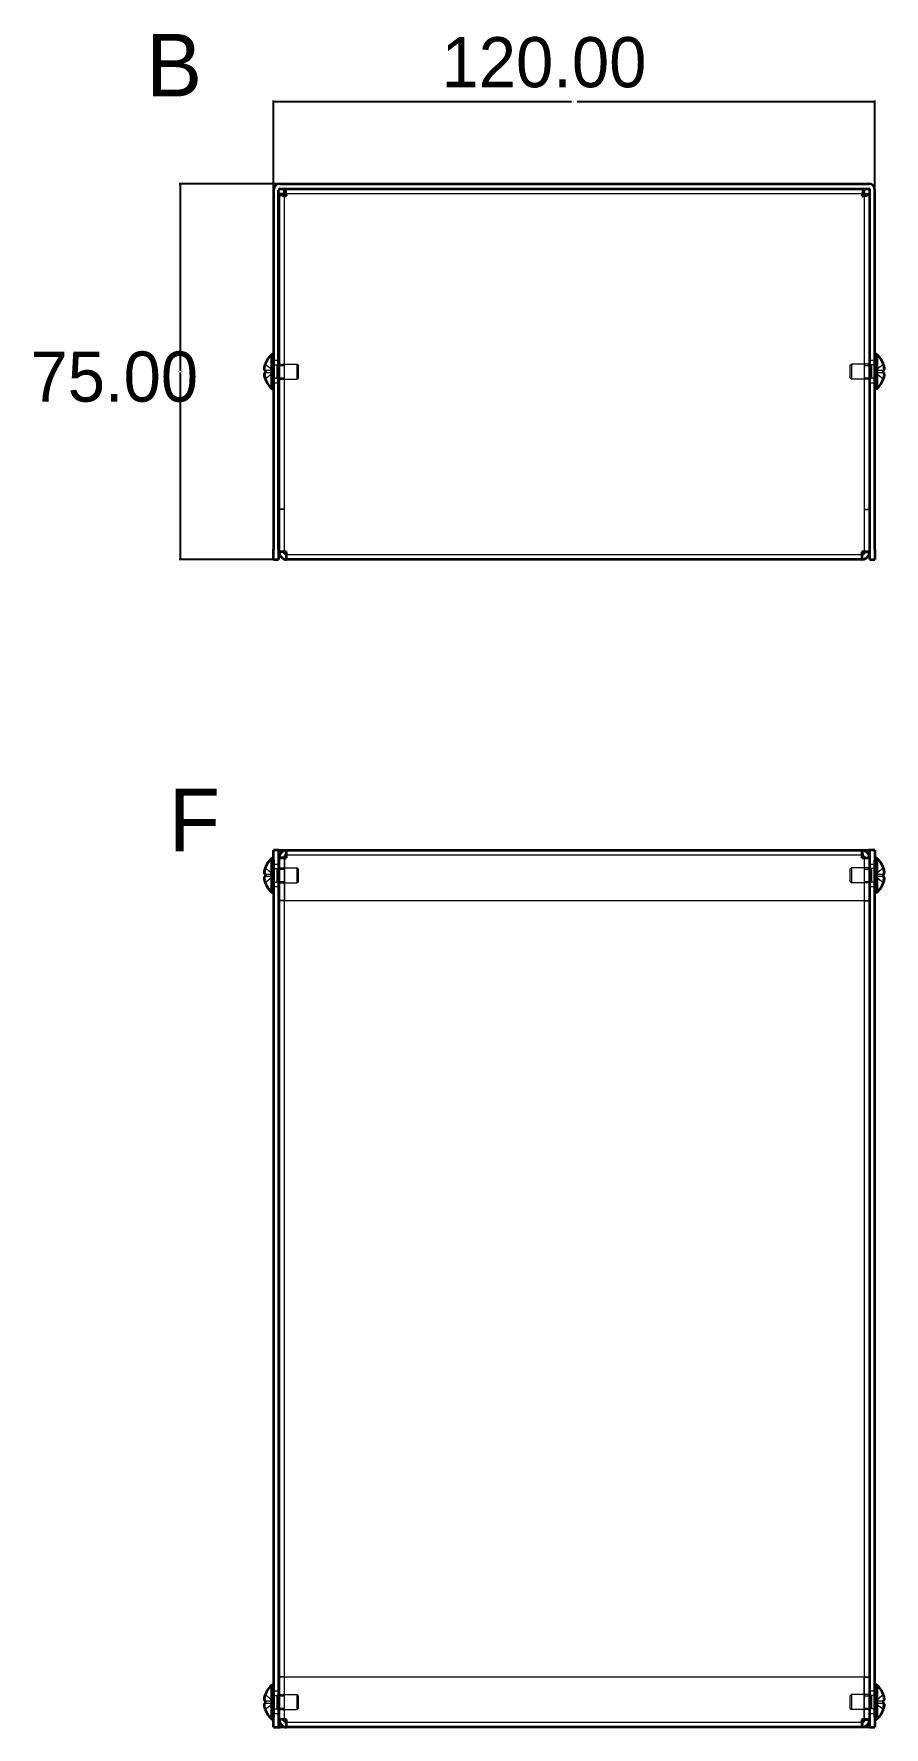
# Model space of a CAD drawing. Header units: millimetres. Extents: x 55 to 2877, y 42 to 710.
# Drawn here: x 260.8 to 430.4, y 50.5 to 388.5 of the extents above; entities that cross this region are included whole.
import ezdxf

# ---------------------------------------------------------------- set-up
doc = ezdxf.new("R2010")
doc.units = ezdxf.units.MM
doc.header["$LTSCALE"] = 2.5
doc.layers.get('0').update_dxf_attribs({"linetype": 'CONTINUOUS'})
for name, color, linetype, lineweight in [('Dimension (ISO) @ 1', 7, 'CONTINUOUS', 18), ('Hidden (ISO)', 7, 'CONTINUOUS', 18), ('Symbol (ISO)', 7, 'CONTINUOUS', 18), ('Visible (ISO)', 7, 'CONTINUOUS', 35), ('Visible Narrow (ISO)', 7, 'CONTINUOUS', 25)]:
    doc.layers.add(name, color=color, linetype=linetype, lineweight=lineweight)
doc.styles.add('kst32b', font='kst32b')
doc.styles.add('unicode', font='unicode')
doc.dimstyles.get("Standard").update_dxf_attribs({"dimtxt": 0.18, "dimasz": 0.2, "dimexe": 0.18, "dimexo": 0.0625, "dimgap": 0.09, "dimtad": 0, "dimtih": 1, "dimtoh": 1, "dimdec": 4, "dimzin": 0, "dimdsep": 46, "dimtxsty": 'kst32b', "dimcen": 0.09, "dimclrd": 3, "dimadec": 0, "dimazin": 0, "dimtfac": 1, "dimtdec": 4, "dimtofl": 0, "dimtmove": 0, "dimatfit": 3, "dimfxl": 1, "dimtolj": 1, "dimtzin": 0, "dimarcsym": 0})

# ---------------------------------------------------------------- blocks, each defined once
blk = doc.blocks.new('*D1')
at = {"layer": 'Dimension (ISO) @ 1', "color": 0, "linetype": 'ByBlock', "lineweight": -2}
for p, q in [((308.61, 357.32), (308.61, 375.16)), ((428.61, 357.32), (428.61, 375.16))]:
    blk.add_line(p, q, dxfattribs=at)
at = {"layer": 'Dimension (ISO) @ 1', "color": 3, "linetype": 'ByBlock', "lineweight": -2}
for points in [[(308.61, 374.98), (308.81, 375.01), (308.81, 374.94)], [(428.61, 374.98), (428.41, 374.94), (428.41, 375.01)]]:
    blk.add_solid(points, dxfattribs=at)
at = {"layer": 'Visible Narrow (ISO)'}
for p, q in [((308.61, 374.98), (368.04, 374.98)), ((369.19, 374.98), (428.61, 374.98))]:
    blk.add_line(p, q, dxfattribs=at)
at = {"layer": 'Dimension (ISO) @ 1', "color": 0, "linetype": 'CONTINUOUS', "lineweight": -2, "insert": (368.61, 374.98), "char_height": 0.18, "width": 0.9698, "attachment_point": 5, "style": 'kst32b'}
blk.add_mtext('120.0000', dxfattribs=at)
blk = doc.blocks.new('*D2')
at = {"layer": 'Dimension (ISO) @ 1', "color": 0, "linetype": 'ByBlock', "lineweight": -2}
for p, q in [((309.85, 358.55), (289.76, 358.55)), ((308.55, 283.55), (289.76, 283.55))]:
    blk.add_line(p, q, dxfattribs=at)
at = {"layer": 'Dimension (ISO) @ 1', "color": 3, "linetype": 'ByBlock', "lineweight": -2}
for points in [[(289.94, 358.55), (289.97, 358.35), (289.9, 358.35)], [(289.94, 283.55), (289.9, 283.75), (289.97, 283.75)]]:
    blk.add_solid(points, dxfattribs=at)
at = {"layer": 'Visible Narrow (ISO)'}
for p, q in [((289.94, 358.55), (289.94, 321.23)), ((289.94, 320.87), (289.94, 283.55))]:
    blk.add_line(p, q, dxfattribs=at)
at = {"layer": 'Dimension (ISO) @ 1', "color": 0, "linetype": 'CONTINUOUS', "lineweight": -2, "insert": (289.94, 321.05), "char_height": 0.18, "width": 0.8786, "attachment_point": 5, "style": 'kst32b'}
blk.add_mtext('75.0000', dxfattribs=at)

msp = doc.modelspace()

# ---------------------------------------------------------------- linework, layer by layer
at = {"layer": 'Hidden (ISO)'}
for p, q in [((310.71412, 356.48213), (310.71412, 285.12355)), ((426.44341, 356.55284), (310.78483, 356.55284)), ((426.51412, 285.12355), (426.51412, 356.48213)), ((308.43318, 321.3061), (306.95439, 322.49819)), ((306.95439, 321.30534), (308.43288, 321.30534)), ((308.43412, 321.30534), (308.43412, 320.80034)), ((308.61412, 323.30284), (309.61412, 323.30284)), ((308.61412, 322.39034), (309.30739, 322.39034)), ((309.30739, 322.39034), (309.61412, 322.55284)), ((309.30739, 319.71534), (309.30739, 322.39034)), ((309.71412, 322.55284), (313.30739, 322.55284)), ((309.71412, 322.28234), (310.71412, 322.28234)), ((313.30739, 319.55284), (313.30739, 322.55284)), ((313.61412, 322.24611), (313.30739, 322.55284)), ((313.61412, 319.85956), (313.61412, 322.24611)), ((423.61412, 322.24611), (423.92084, 322.55284)), ((423.61412, 322.24611), (423.61412, 319.85956)), ((423.92084, 322.55284), (423.92084, 319.55284)), ((427.51412, 322.55284), (423.92084, 322.55284)), ((426.51412, 322.28234), (427.51412, 322.28234)), ((427.61412, 323.30284), (428.61412, 323.30284)), ((427.92084, 322.39034), (427.61412, 322.55284)), ((427.92084, 322.39034), (427.92084, 319.71534)), ((428.61412, 322.39034), (427.92084, 322.39034)), ((428.79412, 320.80034), (428.79412, 321.30534)), ((428.79506, 321.3061), (428.79536, 321.30634)), ((428.79506, 321.30534), (430.27384, 321.30534)), ((430.27384, 322.49819), (428.79536, 321.30634)), ((308.43318, 320.80034), (306.95439, 320.80034)), ((306.95439, 319.60749), (308.43288, 320.79934)), ((308.43318, 320.79958), (308.43288, 320.79934)), ((308.61412, 319.71534), (309.30739, 319.71534)), ((308.61412, 318.80284), (309.61412, 318.80284)), ((309.30739, 319.71534), (309.61412, 319.55284)), ((309.71412, 319.82334), (310.71412, 319.82334)), ((309.71412, 319.55284), (313.30739, 319.55284)), ((313.61412, 319.85956), (313.30739, 319.55284)), ((423.61412, 319.85956), (423.92084, 319.55284)), ((427.51412, 319.55284), (423.92084, 319.55284)), ((426.51412, 319.82334), (427.51412, 319.82334)), ((427.92084, 319.71534), (427.61412, 319.55284)), ((427.61412, 318.80284), (428.61412, 318.80284)), ((428.61412, 319.71534), (427.92084, 319.71534)), ((428.79506, 320.79958), (430.27384, 319.60749)), ((430.27384, 320.80034), (428.79536, 320.80034)), ((310.71412, 293.62355), (309.71412, 293.62355)), ((310.71412, 293.55284), (309.71412, 293.55284)), ((426.51412, 293.62355), (427.51412, 293.62355)), ((426.51412, 293.55284), (427.51412, 293.55284)), ((310.71412, 285.12355), (309.71412, 285.12355)), ((310.71412, 285.06814), (310.71412, 285.12355)), ((311.21412, 284.55284), (426.01412, 284.55284)), ((426.51412, 285.12355), (427.51412, 285.12355)), ((426.51412, 285.06814), (426.51412, 285.12355)), ((310.71412, 223.95197), (309.71412, 223.95197)), ((310.71412, 224.00738), (310.71412, 223.95197)), ((310.71412, 223.95197), (310.71412, 52.09339)), ((310.78483, 224.00961), (310.78483, 215.52268)), ((426.01412, 224.52268), (311.21412, 224.52268)), ((426.44341, 224.00961), (426.44341, 215.52268)), ((426.51412, 224.00738), (426.51412, 223.95197)), ((426.51412, 52.09339), (426.51412, 223.95197)), ((426.51412, 223.95197), (427.51412, 223.95197)), ((308.43318, 220.77593), (306.95439, 221.96803)), ((306.95439, 220.77518), (308.43288, 220.77518)), ((308.43318, 220.27018), (306.95439, 220.27018)), ((306.95439, 219.07732), (308.43288, 220.26917)), ((308.43318, 220.77518), (308.43288, 220.77518)), ((308.43412, 220.77518), (308.43412, 220.27018)), ((308.61412, 222.77268), (309.61412, 222.77268)), ((308.61412, 221.86018), (309.30739, 221.86018)), ((309.30739, 221.86018), (309.61412, 222.02268)), ((309.30739, 219.18518), (309.30739, 221.86018)), ((309.71412, 222.02268), (313.30739, 222.02268)), ((309.71412, 221.75218), (310.71412, 221.75218)), ((313.30739, 219.02268), (313.30739, 222.02268)), ((313.61412, 221.71595), (313.30739, 222.02268)), ((313.61412, 219.3294), (313.61412, 221.71595)), ((423.61412, 221.71595), (423.92084, 222.02268)), ((423.61412, 221.71595), (423.61412, 219.3294)), ((423.92084, 222.02268), (423.92084, 219.02268)), ((427.51412, 222.02268), (423.92084, 222.02268)), ((426.51412, 221.75218), (427.51412, 221.75218)), ((427.61412, 222.77268), (428.61412, 222.77268)), ((427.92084, 221.86018), (427.61412, 222.02268)), ((427.92084, 221.86018), (427.92084, 219.18518)), ((428.61412, 221.86018), (427.92084, 221.86018)), ((428.79412, 220.77518), (428.79412, 220.27018)), ((428.79506, 220.77593), (428.79536, 220.77618)), ((428.79506, 220.77518), (430.27384, 220.77518)), ((428.79506, 220.27018), (428.79536, 220.27018)), ((430.27384, 221.96803), (428.79536, 220.77618)), ((430.27384, 220.27018), (428.79536, 220.27018)), ((428.79536, 220.26917), (430.27384, 219.07732)), ((308.61412, 219.18518), (309.30739, 219.18518)), ((308.61412, 218.27268), (309.61412, 218.27268)), ((309.30739, 219.18518), (309.61412, 219.02268)), ((309.71412, 219.29318), (310.71412, 219.29318)), ((309.71412, 219.02268), (313.30739, 219.02268)), ((313.61412, 219.3294), (313.30739, 219.02268)), ((423.61412, 219.3294), (423.92084, 219.02268)), ((427.51412, 219.02268), (423.92084, 219.02268)), ((426.51412, 219.29318), (427.51412, 219.29318)), ((427.92084, 219.18518), (427.61412, 219.02268)), ((427.61412, 218.27268), (428.61412, 218.27268)), ((428.61412, 219.18518), (427.92084, 219.18518)), ((310.71412, 215.52268), (309.71412, 215.52268)), ((310.71412, 215.45197), (309.71412, 215.45197)), ((310.78483, 215.52268), (426.44341, 215.52268)), ((426.51412, 215.52268), (427.51412, 215.52268)), ((426.51412, 215.45197), (427.51412, 215.45197)), ((308.61412, 57.77268), (309.61412, 57.77268)), ((310.71412, 60.59339), (309.71412, 60.59339)), ((310.71412, 60.52268), (309.71412, 60.52268)), ((310.78483, 52.03574), (310.78483, 60.52268)), ((426.44341, 60.52268), (310.78483, 60.52268)), ((426.44341, 52.03574), (426.44341, 60.52268)), ((426.51412, 60.59339), (427.51412, 60.59339)), ((426.51412, 60.52268), (427.51412, 60.52268)), ((427.61412, 57.77268), (428.61412, 57.77268)), ((308.43318, 55.77593), (306.95439, 56.96803)), ((306.95439, 55.77518), (308.43288, 55.77518)), ((308.43318, 55.27018), (306.95439, 55.27018)), ((306.95439, 54.07732), (308.43288, 55.26917)), ((308.43318, 55.77518), (308.43288, 55.77518)), ((308.43412, 55.77518), (308.43412, 55.27018)), ((308.61412, 56.86018), (309.30739, 56.86018)), ((308.61412, 54.18518), (309.30739, 54.18518)), ((309.30739, 56.86018), (309.61412, 57.02268)), ((309.30739, 54.18518), (309.30739, 56.86018)), ((309.30739, 54.18518), (309.61412, 54.02268)), ((309.71412, 57.02268), (313.30739, 57.02268)), ((309.71412, 56.75218), (310.71412, 56.75218)), ((309.71412, 54.29318), (310.71412, 54.29318)), ((313.30739, 54.02268), (313.30739, 57.02268)), ((313.61412, 56.71595), (313.30739, 57.02268)), ((313.61412, 54.3294), (313.30739, 54.02268)), ((313.61412, 54.3294), (313.61412, 56.71595)), ((423.61412, 56.71595), (423.92084, 57.02268)), ((423.61412, 56.71595), (423.61412, 54.3294)), ((423.61412, 54.3294), (423.92084, 54.02268)), ((423.92084, 57.02268), (423.92084, 54.02268)), ((427.51412, 57.02268), (423.92084, 57.02268)), ((426.51412, 56.75218), (427.51412, 56.75218)), ((426.51412, 54.29318), (427.51412, 54.29318)), ((427.92084, 56.86018), (427.61412, 57.02268)), ((427.92084, 54.18518), (427.61412, 54.02268)), ((427.92084, 56.86018), (427.92084, 54.18518)), ((428.61412, 56.86018), (427.92084, 56.86018)), ((428.61412, 54.18518), (427.92084, 54.18518)), ((428.79412, 55.77518), (428.79412, 55.27018)), ((428.79506, 55.77593), (428.79536, 55.77618)), ((428.79506, 55.77518), (430.27384, 55.77518)), ((428.79506, 55.27018), (428.79536, 55.27018)), ((430.27384, 56.96803), (428.79536, 55.77618)), ((430.27384, 55.27018), (428.79536, 55.27018)), ((428.79536, 55.26917), (430.27384, 54.07732)), ((308.61412, 53.27268), (309.61412, 53.27268)), ((309.71412, 54.02268), (313.30739, 54.02268)), ((310.71412, 52.09339), (309.71412, 52.09339)), ((310.71412, 52.03797), (310.71412, 52.09339)), ((311.21412, 51.52268), (426.01412, 51.52268)), ((427.51412, 54.02268), (423.92084, 54.02268)), ((426.51412, 52.09339), (427.51412, 52.09339)), ((426.51412, 52.03797), (426.51412, 52.09339)), ((427.61412, 53.27268), (428.61412, 53.27268))]:
    msp.add_line(p, q, dxfattribs=at)
for points, knots in [([(306.93921, 322.45157), (306.91459, 322.37457), (306.89233, 322.29631), (306.85273, 322.13734), (306.83598, 322.05769), (306.80495, 321.87456), (306.79103, 321.75647), (306.79104, 321.51581), (306.8099, 321.44649), (306.8359, 321.37548), (306.85285, 321.34872), (306.89224, 321.3142), (306.91457, 321.30534), (306.93921, 321.30534)], [0, 0, 0, 0, 0.0242537, 0.0242537, 0.0501416, 0.0501416, 0.0857031, 0.0857031, 0.1271655, 0.1271655, 0.1688502, 0.1688502, 0.208348, 0.208348, 0.208348, 0.208348]), ([(430.28902, 321.30534), (430.31372, 321.30534), (430.33607, 321.31424), (430.37062, 321.34455), (430.38409, 321.36323), (430.39539, 321.38701)], [0, 0, 0, 0, 0.0243262, 0.0243262, 0.0437901, 0.0437901, 0.0437901, 0.0437901]), ([(430.42564, 321.83747), (430.42025, 321.88564), (430.41334, 321.93321), (430.40245, 321.99765), (430.39904, 322.01672), (430.3954, 322.03593)], [0.0897829, 0.0897829, 0.0897829, 0.0897829, 0.0996632, 0.0996632, 0.1037658, 0.1037658, 0.1037658, 0.1037658]), ([(430.42565, 321.48946), (430.4323, 321.52794), (430.43726, 321.57852), (430.43728, 321.64478), (430.43728, 321.64482), (430.43728, 321.64486)], [0.0627271, 0.0627271, 0.0627271, 0.0627271, 0.0765891, 0.0765891, 0.0765977, 0.0765977, 0.0765977, 0.0765977]), ([(306.80259, 320.61622), (306.79593, 320.57774), (306.79097, 320.52716), (306.79095, 320.4609), (306.79095, 320.46086), (306.79095, 320.46082)], [0.0627271, 0.0627271, 0.0627271, 0.0627271, 0.0765891, 0.0765891, 0.0765977, 0.0765977, 0.0765977, 0.0765977]), ([(306.8026, 320.26821), (306.80799, 320.22004), (306.8149, 320.17247), (306.82579, 320.10802), (306.8292, 320.08896), (306.83284, 320.06974)], [0.0897829, 0.0897829, 0.0897829, 0.0897829, 0.0996632, 0.0996632, 0.1037658, 0.1037658, 0.1037658, 0.1037658]), ([(306.93921, 320.80034), (306.91452, 320.80034), (306.89217, 320.79144), (306.85762, 320.76113), (306.84414, 320.74245), (306.83284, 320.71866)], [0, 0, 0, 0, 0.0243262, 0.0243262, 0.0437901, 0.0437901, 0.0437901, 0.0437901]), ([(430.28902, 319.6541), (430.31364, 319.73111), (430.33591, 319.80937), (430.37551, 319.96834), (430.39225, 320.04798), (430.42329, 320.23111), (430.43721, 320.3492), (430.43719, 320.58986), (430.41833, 320.65918), (430.39234, 320.73019), (430.37538, 320.75696), (430.33599, 320.79147), (430.31367, 320.80034), (430.28902, 320.80034)], [0, 0, 0, 0, 0.0242537, 0.0242537, 0.0501416, 0.0501416, 0.0857031, 0.0857031, 0.1271655, 0.1271655, 0.1688502, 0.1688502, 0.208348, 0.208348, 0.208348, 0.208348]), ([(311.21412, 225.52268), (311.10293, 225.52268), (310.99175, 225.11062), (310.88056, 224.53743), (310.86946, 224.48022), (310.85837, 224.42173), (310.84727, 224.36241)], [0, 0, 0, 0, 1.2205093, 1.2205093, 1.2205093, 1.3423215, 1.3423215, 1.3423215, 1.3423215]), ([(426.38097, 224.36082), (426.29059, 224.84023), (426.20022, 225.26137), (426.10985, 225.43159), (426.07794, 225.49169), (426.04603, 225.52268), (426.01412, 225.52268)], [0.2284748, 0.2284748, 0.2284748, 0.2284748, 1.2205093, 1.2205093, 1.2205093, 1.5707963, 1.5707963, 1.5707963, 1.5707963]), ([(306.80259, 221.30726), (306.79593, 221.24758), (306.79097, 221.18117), (306.79095, 221.11478), (306.79095, 221.11474), (306.79095, 221.1147)], [0.0627271, 0.0627271, 0.0627271, 0.0627271, 0.0765891, 0.0765891, 0.0765977, 0.0765977, 0.0765977, 0.0765977]), ([(306.93921, 220.27018), (306.91459, 220.27018), (306.89233, 220.26166), (306.85273, 220.22718), (306.83598, 220.2002), (306.80495, 220.11506), (306.79103, 220.04178), (306.79104, 219.80083), (306.8099, 219.67158), (306.8359, 219.51828), (306.85285, 219.43782), (306.89224, 219.27957), (306.91457, 219.20103), (306.93921, 219.12394)], [0, 0, 0, 0, 0.0242537, 0.0242537, 0.0501416, 0.0501416, 0.0857031, 0.0857031, 0.1271655, 0.1271655, 0.1688502, 0.1688502, 0.208348, 0.208348, 0.208348, 0.208348]), ([(306.8026, 220.95938), (306.80799, 220.92843), (306.8149, 220.90289), (306.82579, 220.87287), (306.8292, 220.8646), (306.83284, 220.85686)], [0.0897829, 0.0897829, 0.0897829, 0.0897829, 0.0996632, 0.0996632, 0.1037658, 0.1037658, 0.1037658, 0.1037658]), ([(306.93921, 221.92141), (306.91452, 221.84417), (306.89217, 221.7655), (306.85762, 221.62665), (306.84414, 221.56536), (306.83284, 221.50577)], [0, 0, 0, 0, 0.0243262, 0.0243262, 0.0437901, 0.0437901, 0.0437901, 0.0437901]), ([(430.28902, 220.77518), (430.31372, 220.77518), (430.33607, 220.78408), (430.37062, 220.81439), (430.38409, 220.83307), (430.39539, 220.85685)], [0, 0, 0, 0, 0.0243262, 0.0243262, 0.0437901, 0.0437901, 0.0437901, 0.0437901]), ([(430.42564, 221.30731), (430.42025, 221.35547), (430.41334, 221.40305), (430.40245, 221.46749), (430.39904, 221.48655), (430.3954, 221.50577)], [0.0897829, 0.0897829, 0.0897829, 0.0897829, 0.0996632, 0.0996632, 0.1037658, 0.1037658, 0.1037658, 0.1037658]), ([(430.42565, 220.95929), (430.4323, 220.99777), (430.43726, 221.04835), (430.43728, 221.11461), (430.43728, 221.11465), (430.43728, 221.1147)], [0.0627271, 0.0627271, 0.0627271, 0.0627271, 0.0765891, 0.0765891, 0.0765977, 0.0765977, 0.0765977, 0.0765977]), ([(306.80259, 56.30726), (306.79593, 56.24758), (306.79097, 56.18117), (306.79095, 56.11478), (306.79095, 56.11474), (306.79095, 56.1147)], [0.0627271, 0.0627271, 0.0627271, 0.0627271, 0.0765891, 0.0765891, 0.0765977, 0.0765977, 0.0765977, 0.0765977]), ([(306.93921, 55.27018), (306.91459, 55.27018), (306.89233, 55.26166), (306.85273, 55.22718), (306.83598, 55.2002), (306.80495, 55.11506), (306.79103, 55.04178), (306.79104, 54.80083), (306.8099, 54.67158), (306.8359, 54.51828), (306.85285, 54.43782), (306.89224, 54.27957), (306.91457, 54.20103), (306.93921, 54.12394)], [0, 0, 0, 0, 0.0242537, 0.0242537, 0.0501416, 0.0501416, 0.0857031, 0.0857031, 0.1271655, 0.1271655, 0.1688502, 0.1688502, 0.208348, 0.208348, 0.208348, 0.208348]), ([(306.8026, 55.95938), (306.80799, 55.92843), (306.8149, 55.90289), (306.82579, 55.87287), (306.8292, 55.8646), (306.83284, 55.85686)], [0.0897829, 0.0897829, 0.0897829, 0.0897829, 0.0996632, 0.0996632, 0.1037658, 0.1037658, 0.1037658, 0.1037658]), ([(306.93921, 56.92141), (306.91452, 56.84417), (306.89217, 56.7655), (306.85762, 56.62665), (306.84414, 56.56536), (306.83284, 56.50577)], [0, 0, 0, 0, 0.0243262, 0.0243262, 0.0437901, 0.0437901, 0.0437901, 0.0437901]), ([(430.28902, 55.77518), (430.31372, 55.77518), (430.33607, 55.78408), (430.37062, 55.81439), (430.38409, 55.83307), (430.39539, 55.85685)], [0, 0, 0, 0, 0.0243262, 0.0243262, 0.0437901, 0.0437901, 0.0437901, 0.0437901]), ([(430.42564, 56.30731), (430.42025, 56.35547), (430.41334, 56.40305), (430.40245, 56.46749), (430.39904, 56.48655), (430.3954, 56.50577)], [0.0897829, 0.0897829, 0.0897829, 0.0897829, 0.0996632, 0.0996632, 0.1037658, 0.1037658, 0.1037658, 0.1037658]), ([(430.42565, 55.95929), (430.4323, 55.99777), (430.43726, 56.04835), (430.43728, 56.11461), (430.43728, 56.11465), (430.43728, 56.1147)], [0.0627271, 0.0627271, 0.0627271, 0.0627271, 0.0765891, 0.0765891, 0.0765977, 0.0765977, 0.0765977, 0.0765977]), ([(310.84727, 51.68453), (310.93764, 51.20512), (311.02801, 50.78398), (311.11839, 50.61376), (311.1503, 50.55366), (311.18221, 50.52268), (311.21412, 50.52268)], [0.2284748, 0.2284748, 0.2284748, 0.2284748, 1.2205093, 1.2205093, 1.2205093, 1.5707963, 1.5707963, 1.5707963, 1.5707963]), ([(426.01412, 50.52268), (426.1253, 50.52268), (426.23649, 50.93473), (426.34768, 51.50792), (426.35877, 51.56513), (426.36987, 51.62362), (426.38097, 51.68295)], [0, 0, 0, 0, 1.2205093, 1.2205093, 1.2205093, 1.3423215, 1.3423215, 1.3423215, 1.3423215])]:
    msp.add_open_spline(points, degree=3, knots=knots, dxfattribs=at)
for points in [[(311.21412, 285.05284), (310.95232, 285.07641), (310.71412, 285.09998), (310.71412, 285.12355)], [(426.01412, 285.05284), (426.27592, 285.07641), (426.51412, 285.09998), (426.51412, 285.12355)], [(311.21412, 224.02268), (310.95232, 223.99911), (310.71412, 223.97554), (310.71412, 223.95197)], [(426.01412, 224.02268), (426.27592, 223.99911), (426.51412, 223.97554), (426.51412, 223.95197)], [(311.21412, 52.02268), (310.95232, 52.04625), (310.71412, 52.06982), (310.71412, 52.09339)], [(426.01412, 52.02268), (426.27592, 52.04625), (426.51412, 52.06982), (426.51412, 52.09339)]]:
    msp.add_open_spline(points, degree=3, dxfattribs=at)
at = {"layer": 'Visible (ISO)'}
for p, q in [((309.91412, 358.55284), (427.31412, 358.55284)), ((308.61412, 357.25284), (308.61412, 285.55284)), ((309.61412, 285.55284), (309.61412, 357.25284)), ((310.71412, 356.48213), (309.71412, 356.48213)), ((309.71412, 285.12355), (309.71412, 356.48213)), ((309.91412, 357.55284), (427.31412, 357.55284)), ((310.78483, 356.55284), (310.78483, 357.55284)), ((426.44341, 356.55284), (426.44341, 357.55284)), ((426.51412, 356.48213), (427.51412, 356.48213)), ((427.51412, 356.48213), (427.51412, 285.12355)), ((427.61412, 285.55284), (427.61412, 357.25284)), ((428.61412, 285.55284), (428.61412, 357.25284)), ((308.2715, 317.60284), (308.2715, 324.50284)), ((308.2715, 324.50284), (308.61412, 324.50284)), ((428.95673, 324.50284), (428.61412, 324.50284)), ((428.95673, 324.50284), (428.95673, 317.60284)), ((306.95439, 321.30534), (306.93921, 321.30534)), ((306.95439, 322.49819), (306.94863, 322.50284)), ((309.61412, 322.55284), (309.71412, 322.55284)), ((427.61412, 322.55284), (427.51412, 322.55284)), ((430.27961, 322.50284), (430.27384, 322.49819)), ((430.28902, 321.30534), (430.27384, 321.30534)), ((306.93921, 320.80034), (306.95439, 320.80034)), ((306.94863, 319.60284), (306.95439, 319.60749)), ((309.61412, 319.55284), (309.71412, 319.55284)), ((427.61412, 319.55284), (427.51412, 319.55284)), ((430.27384, 320.80034), (430.28902, 320.80034)), ((430.27384, 319.60749), (430.27961, 319.60284)), ((308.2715, 317.60284), (308.61412, 317.60284)), ((428.95673, 317.60284), (428.61412, 317.60284)), ((308.61412, 283.55284), (308.61412, 285.55284)), ((309.61412, 285.55284), (309.61412, 283.55284)), ((309.71412, 285.12355), (309.71412, 285.05284)), ((310.71412, 285.05284), (309.71412, 285.05284)), ((310.71412, 285.05284), (310.71412, 285.06814)), ((311.21412, 283.55284), (311.21412, 285.05284)), ((426.01412, 285.05284), (426.01412, 283.55284)), ((426.51412, 285.05284), (426.51412, 285.06814)), ((426.51412, 285.05284), (427.51412, 285.05284)), ((427.51412, 285.05284), (427.51412, 285.12355)), ((427.61412, 283.55284), (427.61412, 285.55284)), ((428.61412, 285.55284), (428.61412, 283.55284)), ((308.61412, 283.55284), (309.61412, 283.55284)), ((426.01412, 283.55284), (311.21412, 283.55284)), ((427.61412, 283.55284), (428.61412, 283.55284)), ((308.2715, 217.07268), (308.2715, 223.97268)), ((308.2715, 223.97268), (308.61412, 223.97268)), ((308.61412, 223.52268), (308.61412, 225.52268)), ((309.61412, 225.52268), (308.61412, 225.52268)), ((308.61412, 223.52268), (308.61412, 52.52268)), ((309.61412, 225.52268), (309.61412, 223.52268)), ((309.61412, 225.52268), (309.91412, 225.52268)), ((309.61412, 223.52268), (309.61412, 52.52268)), ((310.71412, 224.02268), (309.71412, 224.02268)), ((309.71412, 224.02268), (309.71412, 223.95197)), ((309.71412, 52.09339), (309.71412, 223.95197)), ((309.91412, 225.52268), (311.21412, 225.52268)), ((310.71412, 224.02268), (310.71412, 224.00738)), ((310.78483, 224.02268), (310.78483, 224.00961)), ((311.21412, 224.02268), (311.21412, 225.52268)), ((311.21412, 225.52268), (426.01412, 225.52268)), ((426.01412, 225.52268), (427.31412, 225.52268)), ((426.01412, 225.52268), (426.01412, 224.02268)), ((426.44341, 224.02268), (426.44341, 224.00961)), ((426.51412, 224.02268), (426.51412, 224.00738)), ((426.51412, 224.02268), (427.51412, 224.02268)), ((427.61412, 225.52268), (427.31412, 225.52268)), ((427.51412, 223.95197), (427.51412, 224.02268)), ((427.51412, 223.95197), (427.51412, 52.09339)), ((427.61412, 223.52268), (427.61412, 225.52268)), ((428.61412, 225.52268), (427.61412, 225.52268)), ((427.61412, 52.52268), (427.61412, 223.52268)), ((428.61412, 225.52268), (428.61412, 223.52268)), ((428.95673, 223.97268), (428.61412, 223.97268)), ((428.61412, 52.52268), (428.61412, 223.52268)), ((428.95673, 223.97268), (428.95673, 217.07268)), ((306.95439, 220.77518), (306.93921, 220.77518)), ((306.93921, 220.27018), (306.95439, 220.27018)), ((306.95439, 221.96803), (306.94863, 221.97268)), ((309.61412, 222.02268), (309.71412, 222.02268)), ((427.61412, 222.02268), (427.51412, 222.02268)), ((430.27961, 221.97268), (430.27384, 221.96803)), ((430.28902, 220.77518), (430.27384, 220.77518)), ((430.27384, 220.27018), (430.28902, 220.27018)), ((306.94863, 219.07268), (306.95439, 219.07732)), ((308.2715, 217.07268), (308.61412, 217.07268)), ((309.61412, 219.02268), (309.71412, 219.02268)), ((427.61412, 219.02268), (427.51412, 219.02268)), ((428.95673, 217.07268), (428.61412, 217.07268)), ((430.27384, 219.07732), (430.27961, 219.07268)), ((308.2715, 52.07268), (308.2715, 58.97268)), ((308.2715, 58.97268), (308.61412, 58.97268)), ((428.95673, 58.97268), (428.61412, 58.97268)), ((428.95673, 58.97268), (428.95673, 52.07268)), ((306.95439, 55.77518), (306.93921, 55.77518)), ((306.93921, 55.27018), (306.95439, 55.27018)), ((306.95439, 56.96803), (306.94863, 56.97268)), ((306.94863, 54.07268), (306.95439, 54.07732)), ((309.61412, 57.02268), (309.71412, 57.02268)), ((427.61412, 57.02268), (427.51412, 57.02268)), ((430.27961, 56.97268), (430.27384, 56.96803)), ((430.28902, 55.77518), (430.27384, 55.77518)), ((430.27384, 55.27018), (430.28902, 55.27018)), ((430.27384, 54.07732), (430.27961, 54.07268)), ((308.2715, 52.07268), (308.61412, 52.07268)), ((308.61412, 50.52268), (308.61412, 52.52268)), ((309.61412, 54.02268), (309.71412, 54.02268)), ((309.61412, 52.52268), (309.61412, 50.52268)), ((309.71412, 52.09339), (309.71412, 52.02268)), ((310.71412, 52.02268), (309.71412, 52.02268)), ((310.71412, 52.02268), (310.71412, 52.03797)), ((310.78483, 52.02268), (310.78483, 52.03574)), ((311.21412, 50.52268), (311.21412, 52.02268)), ((426.01412, 52.02268), (426.01412, 50.52268)), ((426.44341, 52.02268), (426.44341, 52.03574)), ((426.51412, 52.02268), (426.51412, 52.03797)), ((426.51412, 52.02268), (427.51412, 52.02268)), ((427.61412, 54.02268), (427.51412, 54.02268)), ((427.51412, 52.02268), (427.51412, 52.09339)), ((427.61412, 50.52268), (427.61412, 52.52268)), ((428.61412, 52.52268), (428.61412, 50.52268)), ((428.95673, 52.07268), (428.61412, 52.07268)), ((308.61412, 50.52268), (309.61412, 50.52268)), ((309.61412, 50.52268), (309.91412, 50.52268)), ((311.21412, 50.52268), (309.91412, 50.52268)), ((426.01412, 50.52268), (311.21412, 50.52268)), ((427.31412, 50.52268), (426.01412, 50.52268)), ((427.61412, 50.52268), (427.31412, 50.52268)), ((427.61412, 50.52268), (428.61412, 50.52268))]:
    msp.add_line(p, q, dxfattribs=at)
for centre, radius, start, end in [((309.91412, 357.25284), 1.3, 90, 180), ((427.31412, 357.25284), 1.3, 0, 90), ((309.91412, 357.25284), 0.3, 90, 180), ((427.31412, 357.25284), 0.3, 0, 90), ((311.31412, 321.05284), 4.6, 131.4096221, 161.626062), ((425.91412, 321.05284), 4.6, 18.373938, 48.5903779), ((311.31412, 321.05284), 4.59306, 161.6584104, 162.2700082), ((425.91412, 321.05284), 4.59306, 17.7299918, 18.3415896), ((311.31412, 321.05284), 4.59306, 197.7299918, 198.3415896), ((311.31412, 321.05284), 4.6, 198.373938, 228.5903779), ((425.91412, 321.05284), 4.6, 311.4096221, 341.626062), ((425.91412, 321.05284), 4.59306, 341.6584104, 342.2700082), ((311.31412, 220.52268), 4.6, 131.4096221, 161.626062), ((425.91412, 220.52268), 4.6, 18.373938, 48.5903779), ((311.31412, 220.52268), 4.59306, 161.6584104, 162.2700082), ((425.91412, 220.52268), 4.59306, 17.7299918, 18.3415896), ((311.31412, 220.52268), 4.59306, 197.7299918, 198.3415896), ((311.31412, 220.52268), 4.6, 198.373938, 228.5903779), ((425.91412, 220.52268), 4.6, 311.4096221, 341.626062), ((425.91412, 220.52268), 4.59306, 341.6584104, 342.2700082), ((311.31412, 55.52268), 4.6, 131.4096221, 161.626062), ((425.91412, 55.52268), 4.6, 18.373938, 48.5903779), ((311.31412, 55.52268), 4.59306, 161.6584104, 162.2700082), ((311.31412, 55.52268), 4.59306, 197.7299918, 198.3415896), ((311.31412, 55.52268), 4.6, 198.373938, 228.5903779), ((425.91412, 55.52268), 4.6, 311.4096221, 341.626062), ((425.91412, 55.52268), 4.59306, 17.7299918, 18.3415896), ((425.91412, 55.52268), 4.59306, 341.6584104, 342.2700082)]:
    msp.add_arc(centre, radius, start, end, dxfattribs=at)
for centre, major_axis in [((310.30311, 321.05284), (0, -4.30871)), ((426.92513, 321.05284), (0, 4.30871)), ((310.30311, 220.52268), (0, -4.30871)), ((426.92513, 220.52268), (0, 4.30871)), ((310.30311, 55.52268), (0, -4.30871)), ((426.92513, 55.52268), (0, 4.30871))]:
    msp.add_ellipse(centre, major_axis=major_axis, ratio=0.778534809, start_param=4.653753129, end_param=4.771024832, dxfattribs=at)
for points, knots in [([(309.71412, 356.48213), (309.71412, 356.37094), (310.12617, 356.25976), (310.69937, 356.14857), (310.86387, 356.11666), (311.03897, 356.08475), (311.21412, 356.05284)], [0, 0, 0, 0, 1.2205093, 1.2205093, 1.2205093, 1.5707963, 1.5707963, 1.5707963, 1.5707963]), ([(311.21412, 356.05284), (311.10293, 356.66309), (310.99175, 357.25233), (310.88056, 357.46175), (310.84865, 357.52185), (310.81674, 357.55284), (310.78483, 357.55284)], [0, 0, 0, 0, 1.2205093, 1.2205093, 1.2205093, 1.5707963, 1.5707963, 1.5707963, 1.5707963]), ([(426.44341, 357.55284), (426.33222, 357.55284), (426.22104, 357.14079), (426.10985, 356.56759), (426.07794, 356.40308), (426.04603, 356.22798), (426.01412, 356.05284)], [0, 0, 0, 0, 1.2205093, 1.2205093, 1.2205093, 1.5707963, 1.5707963, 1.5707963, 1.5707963]), ([(426.01412, 356.05284), (426.62437, 356.16402), (427.21361, 356.27521), (427.42303, 356.3864), (427.48313, 356.41831), (427.51412, 356.45022), (427.51412, 356.48213)], [0, 0, 0, 0, 1.2205093, 1.2205093, 1.2205093, 1.5707963, 1.5707963, 1.5707963, 1.5707963]), ([(306.93921, 321.30534), (306.91452, 321.30534), (306.89217, 321.31424), (306.85271, 321.34886), (306.83572, 321.3757), (306.80918, 321.4483), (306.79099, 321.51778), (306.79092, 321.75496), (306.80463, 321.8724), (306.83567, 322.05616), (306.85246, 322.13619), (306.89218, 322.29577), (306.91451, 322.37429), (306.93921, 322.45157)], [0, 0, 0, 0, 0.0243262, 0.0243262, 0.0500119, 0.0500119, 0.0765891, 0.0765891, 0.0996632, 0.0996632, 0.1164612, 0.1164612, 0.1321878, 0.1321878, 0.1321878, 0.1321878]), ([(430.28902, 322.45157), (430.31372, 322.37434), (430.33607, 322.29566), (430.37552, 322.13708), (430.39251, 322.05638), (430.41905, 321.89964), (430.43724, 321.77219), (430.43732, 321.53454), (430.42361, 321.46137), (430.39257, 321.37579), (430.37578, 321.34861), (430.33606, 321.31392), (430.31373, 321.30534), (430.28902, 321.30534)], [0, 0, 0, 0, 0.0243262, 0.0243262, 0.0500119, 0.0500119, 0.0765891, 0.0765891, 0.0996632, 0.0996632, 0.1164612, 0.1164612, 0.1321878, 0.1321878, 0.1321878, 0.1321878]), ([(430.3954, 322.03593), (430.38414, 322.0954), (430.37077, 322.15632), (430.33606, 322.29577), (430.31373, 322.37429), (430.28902, 322.45157)], [0.1037658, 0.1037658, 0.1037658, 0.1037658, 0.1164612, 0.1164612, 0.1321878, 0.1321878, 0.1321878, 0.1321878]), ([(430.39539, 321.38701), (430.39901, 321.39461), (430.4024, 321.40274), (430.41201, 321.42905), (430.41954, 321.45416), (430.42565, 321.48946)], [0.0437901, 0.0437901, 0.0437901, 0.0437901, 0.0500119, 0.0500119, 0.0627271, 0.0627271, 0.0627271, 0.0627271]), ([(306.93921, 319.6541), (306.91452, 319.73134), (306.89217, 319.81002), (306.85271, 319.96859), (306.83572, 320.0493), (306.80918, 320.20604), (306.79099, 320.33348), (306.79092, 320.57114), (306.80463, 320.64431), (306.83567, 320.72989), (306.85246, 320.75706), (306.89218, 320.79176), (306.91451, 320.80034), (306.93921, 320.80034)], [0, 0, 0, 0, 0.0243262, 0.0243262, 0.0500119, 0.0500119, 0.0765891, 0.0765891, 0.0996632, 0.0996632, 0.1164612, 0.1164612, 0.1321878, 0.1321878, 0.1321878, 0.1321878]), ([(306.83284, 320.71866), (306.82923, 320.71106), (306.82584, 320.70294), (306.81622, 320.67663), (306.80869, 320.65152), (306.80259, 320.61622)], [0.0437901, 0.0437901, 0.0437901, 0.0437901, 0.0500119, 0.0500119, 0.0627271, 0.0627271, 0.0627271, 0.0627271]), ([(306.83284, 320.06974), (306.84409, 320.01028), (306.85747, 319.94936), (306.89218, 319.8099), (306.91451, 319.73139), (306.93921, 319.6541)], [0.1037658, 0.1037658, 0.1037658, 0.1037658, 0.1164612, 0.1164612, 0.1321878, 0.1321878, 0.1321878, 0.1321878]), ([(430.28902, 320.80034), (430.31372, 320.80034), (430.33607, 320.79144), (430.37552, 320.75682), (430.39251, 320.72997), (430.41905, 320.65737), (430.43724, 320.5879), (430.43732, 320.35072), (430.42361, 320.23328), (430.39257, 320.04951), (430.37578, 319.96948), (430.33606, 319.8099), (430.31373, 319.73139), (430.28902, 319.6541)], [0, 0, 0, 0, 0.0243262, 0.0243262, 0.0500119, 0.0500119, 0.0765891, 0.0765891, 0.0996632, 0.0996632, 0.1164612, 0.1164612, 0.1321878, 0.1321878, 0.1321878, 0.1321878]), ([(311.21412, 285.05284), (310.60386, 285.07115), (310.01463, 285.08947), (309.80521, 285.10778), (309.7451, 285.11304), (309.71412, 285.11829), (309.71412, 285.12355)], [0, 0, 0, 0, 1.2205093, 1.2205093, 1.2205093, 1.5707963, 1.5707963, 1.5707963, 1.5707963]), ([(309.71412, 285.05284), (309.71412, 284.44258), (310.12617, 283.85335), (310.69937, 283.64393), (310.86387, 283.58382), (311.03897, 283.55284), (311.21412, 283.55284)], [0, 0, 0, 0, 1.2205093, 1.2205093, 1.2205093, 1.5707963, 1.5707963, 1.5707963, 1.5707963]), ([(427.51412, 285.12355), (427.51412, 285.10523), (427.10207, 285.08692), (426.52887, 285.06861), (426.36436, 285.06335), (426.18926, 285.05809), (426.01412, 285.05284)], [0, 0, 0, 0, 1.2205093, 1.2205093, 1.2205093, 1.5707963, 1.5707963, 1.5707963, 1.5707963]), ([(426.01412, 283.55284), (426.62437, 283.55284), (427.21361, 283.96489), (427.42303, 284.53809), (427.48313, 284.70259), (427.51412, 284.87769), (427.51412, 285.05284)], [0, 0, 0, 0, 1.2205093, 1.2205093, 1.2205093, 1.5707963, 1.5707963, 1.5707963, 1.5707963]), ([(311.21412, 225.52268), (310.60386, 225.52268), (310.01463, 225.11062), (309.80521, 224.53743), (309.7451, 224.37292), (309.71412, 224.19782), (309.71412, 224.02268)], [0, 0, 0, 0, 1.2205093, 1.2205093, 1.2205093, 1.5707963, 1.5707963, 1.5707963, 1.5707963]), ([(309.71412, 223.95197), (309.71412, 223.97028), (310.12617, 223.98859), (310.69937, 224.00691), (310.86387, 224.01216), (311.03897, 224.01742), (311.21412, 224.02268)], [0, 0, 0, 0, 1.2205093, 1.2205093, 1.2205093, 1.5707963, 1.5707963, 1.5707963, 1.5707963]), ([(427.51412, 224.02268), (427.51412, 224.63293), (427.10207, 225.22217), (426.52887, 225.43159), (426.36436, 225.49169), (426.18926, 225.52268), (426.01412, 225.52268)], [0, 0, 0, 0, 1.2205093, 1.2205093, 1.2205093, 1.5707963, 1.5707963, 1.5707963, 1.5707963]), ([(426.01412, 224.02268), (426.62437, 224.00436), (427.21361, 223.98605), (427.42303, 223.96773), (427.48313, 223.96248), (427.51412, 223.95722), (427.51412, 223.95197)], [0, 0, 0, 0, 1.2205093, 1.2205093, 1.2205093, 1.5707963, 1.5707963, 1.5707963, 1.5707963]), ([(306.93921, 220.77518), (306.91452, 220.77518), (306.89217, 220.78408), (306.85271, 220.81869), (306.83572, 220.84554), (306.80918, 220.91814), (306.79099, 220.98761), (306.79092, 221.2248), (306.80463, 221.34224), (306.83567, 221.526), (306.85246, 221.60603), (306.89218, 221.76561), (306.91451, 221.84413), (306.93921, 221.92141)], [0, 0, 0, 0, 0.0243262, 0.0243262, 0.0500119, 0.0500119, 0.0765891, 0.0765891, 0.0996632, 0.0996632, 0.1164612, 0.1164612, 0.1321878, 0.1321878, 0.1321878, 0.1321878]), ([(306.93921, 219.12394), (306.91452, 219.20118), (306.89217, 219.27985), (306.85271, 219.43843), (306.83572, 219.51913), (306.80918, 219.67587), (306.79099, 219.80332), (306.79092, 220.04097), (306.80463, 220.11415), (306.83567, 220.19973), (306.85246, 220.2269), (306.89218, 220.2616), (306.91451, 220.27018), (306.93921, 220.27018)], [0, 0, 0, 0, 0.0243262, 0.0243262, 0.0500119, 0.0500119, 0.0765891, 0.0765891, 0.0996632, 0.0996632, 0.1164612, 0.1164612, 0.1321878, 0.1321878, 0.1321878, 0.1321878]), ([(306.83284, 221.50577), (306.82923, 221.48672), (306.82584, 221.46784), (306.81622, 221.41105), (306.80869, 221.36199), (306.80259, 221.30726)], [0.0437901, 0.0437901, 0.0437901, 0.0437901, 0.0500119, 0.0500119, 0.0627271, 0.0627271, 0.0627271, 0.0627271]), ([(306.83284, 220.85686), (306.84409, 220.8329), (306.85747, 220.81407), (306.89218, 220.78376), (306.91451, 220.77518), (306.93921, 220.77518)], [0.1037658, 0.1037658, 0.1037658, 0.1037658, 0.1164612, 0.1164612, 0.1321878, 0.1321878, 0.1321878, 0.1321878]), ([(430.28902, 221.92141), (430.31372, 221.84417), (430.33607, 221.7655), (430.37552, 221.60692), (430.39251, 221.52622), (430.41905, 221.36948), (430.43724, 221.24203), (430.43732, 221.00438), (430.42361, 220.9312), (430.39257, 220.84562), (430.37578, 220.81845), (430.33606, 220.78376), (430.31373, 220.77518), (430.28902, 220.77518)], [0, 0, 0, 0, 0.0243262, 0.0243262, 0.0500119, 0.0500119, 0.0765891, 0.0765891, 0.0996632, 0.0996632, 0.1164612, 0.1164612, 0.1321878, 0.1321878, 0.1321878, 0.1321878]), ([(430.3954, 221.50577), (430.38414, 221.56524), (430.37077, 221.62616), (430.33606, 221.76561), (430.31373, 221.84413), (430.28902, 221.92141)], [0.1037658, 0.1037658, 0.1037658, 0.1037658, 0.1164612, 0.1164612, 0.1321878, 0.1321878, 0.1321878, 0.1321878]), ([(430.28902, 219.12394), (430.31372, 219.20118), (430.33607, 219.27985), (430.37552, 219.43843), (430.39251, 219.51913), (430.41905, 219.67587), (430.43724, 219.80332), (430.43732, 220.04097), (430.42361, 220.11415), (430.39257, 220.19973), (430.37578, 220.2269), (430.33606, 220.2616), (430.31373, 220.27018), (430.28902, 220.27018)], [0, 0, 0, 0, 0.0243262, 0.0243262, 0.0500119, 0.0500119, 0.0765891, 0.0765891, 0.0996632, 0.0996632, 0.1164612, 0.1164612, 0.1321878, 0.1321878, 0.1321878, 0.1321878]), ([(430.28902, 220.27018), (430.31364, 220.27018), (430.33591, 220.26166), (430.37551, 220.22718), (430.39225, 220.2002), (430.42329, 220.11506), (430.43721, 220.04178), (430.43719, 219.80083), (430.41833, 219.67158), (430.39234, 219.51828), (430.37538, 219.43782), (430.33599, 219.27957), (430.31367, 219.20103), (430.28902, 219.12394)], [0, 0, 0, 0, 0.0242537, 0.0242537, 0.0501416, 0.0501416, 0.0857031, 0.0857031, 0.1271655, 0.1271655, 0.1688502, 0.1688502, 0.208348, 0.208348, 0.208348, 0.208348]), ([(430.39539, 220.85685), (430.39901, 220.86445), (430.4024, 220.87258), (430.41201, 220.89888), (430.41954, 220.924), (430.42565, 220.95929)], [0.0437901, 0.0437901, 0.0437901, 0.0437901, 0.0500119, 0.0500119, 0.0627271, 0.0627271, 0.0627271, 0.0627271]), ([(306.93921, 55.77518), (306.91452, 55.77518), (306.89217, 55.78408), (306.85271, 55.81869), (306.83572, 55.84554), (306.80918, 55.91814), (306.79099, 55.98761), (306.79092, 56.2248), (306.80463, 56.34224), (306.83567, 56.526), (306.85246, 56.60603), (306.89218, 56.76561), (306.91451, 56.84413), (306.93921, 56.92141)], [0, 0, 0, 0, 0.0243262, 0.0243262, 0.0500119, 0.0500119, 0.0765891, 0.0765891, 0.0996632, 0.0996632, 0.1164612, 0.1164612, 0.1321878, 0.1321878, 0.1321878, 0.1321878]), ([(306.93921, 54.12394), (306.91452, 54.20118), (306.89217, 54.27985), (306.85271, 54.43843), (306.83572, 54.51913), (306.80918, 54.67587), (306.79099, 54.80332), (306.79092, 55.04097), (306.80463, 55.11415), (306.83567, 55.19973), (306.85246, 55.2269), (306.89218, 55.2616), (306.91451, 55.27018), (306.93921, 55.27018)], [0, 0, 0, 0, 0.0243262, 0.0243262, 0.0500119, 0.0500119, 0.0765891, 0.0765891, 0.0996632, 0.0996632, 0.1164612, 0.1164612, 0.1321878, 0.1321878, 0.1321878, 0.1321878]), ([(306.83284, 56.50577), (306.82923, 56.48672), (306.82584, 56.46784), (306.81622, 56.41105), (306.80869, 56.36199), (306.80259, 56.30726)], [0.0437901, 0.0437901, 0.0437901, 0.0437901, 0.0500119, 0.0500119, 0.0627271, 0.0627271, 0.0627271, 0.0627271]), ([(306.83284, 55.85686), (306.84409, 55.8329), (306.85747, 55.81407), (306.89218, 55.78376), (306.91451, 55.77518), (306.93921, 55.77518)], [0.1037658, 0.1037658, 0.1037658, 0.1037658, 0.1164612, 0.1164612, 0.1321878, 0.1321878, 0.1321878, 0.1321878]), ([(430.28902, 56.92141), (430.31372, 56.84417), (430.33607, 56.7655), (430.37552, 56.60692), (430.39251, 56.52622), (430.41905, 56.36948), (430.43724, 56.24203), (430.43732, 56.00438), (430.42361, 55.9312), (430.39257, 55.84562), (430.37578, 55.81845), (430.33606, 55.78376), (430.31373, 55.77518), (430.28902, 55.77518)], [0, 0, 0, 0, 0.0243262, 0.0243262, 0.0500119, 0.0500119, 0.0765891, 0.0765891, 0.0996632, 0.0996632, 0.1164612, 0.1164612, 0.1321878, 0.1321878, 0.1321878, 0.1321878]), ([(430.3954, 56.50577), (430.38414, 56.56524), (430.37077, 56.62616), (430.33606, 56.76561), (430.31373, 56.84413), (430.28902, 56.92141)], [0.1037658, 0.1037658, 0.1037658, 0.1037658, 0.1164612, 0.1164612, 0.1321878, 0.1321878, 0.1321878, 0.1321878]), ([(430.28902, 54.12394), (430.31372, 54.20118), (430.33607, 54.27985), (430.37552, 54.43843), (430.39251, 54.51913), (430.41905, 54.67587), (430.43724, 54.80332), (430.43732, 55.04097), (430.42361, 55.11415), (430.39257, 55.19973), (430.37578, 55.2269), (430.33606, 55.2616), (430.31373, 55.27018), (430.28902, 55.27018)], [0, 0, 0, 0, 0.0243262, 0.0243262, 0.0500119, 0.0500119, 0.0765891, 0.0765891, 0.0996632, 0.0996632, 0.1164612, 0.1164612, 0.1321878, 0.1321878, 0.1321878, 0.1321878]), ([(430.28902, 55.27018), (430.31364, 55.27018), (430.33591, 55.26166), (430.37551, 55.22718), (430.39225, 55.2002), (430.42329, 55.11506), (430.43721, 55.04178), (430.43719, 54.80083), (430.41833, 54.67158), (430.39234, 54.51828), (430.37538, 54.43782), (430.33599, 54.27957), (430.31367, 54.20103), (430.28902, 54.12394)], [0, 0, 0, 0, 0.0242537, 0.0242537, 0.0501416, 0.0501416, 0.0857031, 0.0857031, 0.1271655, 0.1271655, 0.1688502, 0.1688502, 0.208348, 0.208348, 0.208348, 0.208348]), ([(430.39539, 55.85685), (430.39901, 55.86445), (430.4024, 55.87258), (430.41201, 55.89888), (430.41954, 55.924), (430.42565, 55.95929)], [0.0437901, 0.0437901, 0.0437901, 0.0437901, 0.0500119, 0.0500119, 0.0627271, 0.0627271, 0.0627271, 0.0627271]), ([(311.21412, 52.02268), (310.60386, 52.04099), (310.01463, 52.0593), (309.80521, 52.07762), (309.7451, 52.08287), (309.71412, 52.08813), (309.71412, 52.09339)], [0, 0, 0, 0, 1.2205093, 1.2205093, 1.2205093, 1.5707963, 1.5707963, 1.5707963, 1.5707963]), ([(309.71412, 52.02268), (309.71412, 51.41242), (310.12617, 50.82318), (310.69937, 50.61376), (310.86387, 50.55366), (311.03897, 50.52268), (311.21412, 50.52268)], [0, 0, 0, 0, 1.2205093, 1.2205093, 1.2205093, 1.5707963, 1.5707963, 1.5707963, 1.5707963]), ([(427.51412, 52.09339), (427.51412, 52.07507), (427.10207, 52.05676), (426.52887, 52.03844), (426.36436, 52.03319), (426.18926, 52.02793), (426.01412, 52.02268)], [0, 0, 0, 0, 1.2205093, 1.2205093, 1.2205093, 1.5707963, 1.5707963, 1.5707963, 1.5707963]), ([(426.01412, 50.52268), (426.62437, 50.52268), (427.21361, 50.93473), (427.42303, 51.50792), (427.48313, 51.67243), (427.51412, 51.84753), (427.51412, 52.02268)], [0, 0, 0, 0, 1.2205093, 1.2205093, 1.2205093, 1.5707963, 1.5707963, 1.5707963, 1.5707963])]:
    msp.add_open_spline(points, degree=3, knots=knots, dxfattribs=at)
for points in [[(311.21412, 356.05284), (310.95232, 356.19593), (310.71412, 356.33903), (310.71412, 356.48213)], [(311.21412, 356.05284), (311.07102, 356.31464), (310.92792, 356.55284), (310.78483, 356.55284)], [(426.01412, 356.05284), (426.15721, 356.31464), (426.30031, 356.55284), (426.44341, 356.55284)], [(426.01412, 356.05284), (426.27592, 356.19593), (426.51412, 356.33903), (426.51412, 356.48213)], [(430.43728, 321.64486), (430.4373, 321.70785), (430.43282, 321.77319), (430.42564, 321.83747)], [(306.79095, 320.46082), (306.79094, 320.39783), (306.79541, 320.33249), (306.8026, 320.26821)], [(311.21412, 284.55284), (310.95232, 284.55284), (310.71412, 284.79104), (310.71412, 285.05284)], [(426.01412, 284.55284), (426.27592, 284.55284), (426.51412, 284.79104), (426.51412, 285.05284)], [(311.21412, 224.52268), (310.95232, 224.52268), (310.71412, 224.28448), (310.71412, 224.02268)], [(311.21412, 224.52268), (311.07102, 224.52268), (310.92792, 224.28448), (310.78483, 224.02268)], [(310.84727, 224.36241), (310.82646, 224.25113), (310.80564, 224.13691), (310.78483, 224.02268)], [(426.01412, 224.52268), (426.15721, 224.52268), (426.30031, 224.28448), (426.44341, 224.02268)], [(426.01412, 224.52268), (426.27592, 224.52268), (426.51412, 224.28448), (426.51412, 224.02268)], [(426.44341, 224.02268), (426.42259, 224.13691), (426.40178, 224.25041), (426.38097, 224.36082)], [(306.79095, 221.1147), (306.79094, 221.0516), (306.79541, 221.00068), (306.8026, 220.95938)], [(430.43728, 221.1147), (430.4373, 221.17768), (430.43282, 221.24303), (430.42564, 221.30731)], [(306.79095, 56.1147), (306.79094, 56.0516), (306.79541, 56.00068), (306.8026, 55.95938)], [(430.43728, 56.1147), (430.4373, 56.17768), (430.43282, 56.24303), (430.42564, 56.30731)], [(311.21412, 51.52268), (310.95232, 51.52268), (310.71412, 51.76088), (310.71412, 52.02268)], [(310.78483, 52.02268), (310.80564, 51.90844), (310.82646, 51.79494), (310.84727, 51.68453)], [(311.21412, 51.52268), (311.07102, 51.52268), (310.92792, 51.76088), (310.78483, 52.02268)], [(426.01412, 51.52268), (426.15721, 51.52268), (426.30031, 51.76088), (426.44341, 52.02268)], [(426.01412, 51.52268), (426.27592, 51.52268), (426.51412, 51.76088), (426.51412, 52.02268)], [(426.38097, 51.68295), (426.40178, 51.79422), (426.42259, 51.90844), (426.44341, 52.02268)]]:
    msp.add_open_spline(points, degree=3, dxfattribs=at)

# ---------------------------------------------------------------- texts
at = {"color": 0, "linetype": 'CONTINUOUS', "lineweight": -2, "char_height": 10, "attachment_point": 5, "style": 'kst32b'}
for s, insert, width in [('120.00', (362.56081, 382.73049), 38.1888889), ('75.00', (276.82312, 319.98374), 33.1222222)]:
    msp.add_mtext(s, dxfattribs=dict(at, insert=insert, width=width))
at = {"layer": 'Symbol (ISO)', "color": 7, "char_height": 12.5, "attachment_point": 4, "line_spacing_factor": 1.5, "style": 'unicode'}
for s, insert, width in [('B', (283.19385, 382.20126), 6.9444444), ('F', (287.72455, 231.55721), 5.5555556)]:
    msp.add_mtext(s, dxfattribs=dict(at, insert=insert, width=width))

# ---------------------------------------------------------------- dimensions: what is measured, and where the dimension line sits
at = {"layer": 'Dimension (ISO) @ 1', "color": 100}
for base, p1, p2, angle, picture, middle in [((428.61412, 374.97569), (308.61412, 357.25284), (428.61412, 357.25284), 180, '*D1', (368.61412, 374.97569)), ((289.9382, 283.55284), (309.91412, 358.55284), (308.61412, 283.55284), 270, '*D2', (289.9382, 321.05284))]:
    dim = msp.add_linear_dim(base=base, p1=p1, p2=p2, angle=angle, dimstyle='Standard', dxfattribs=at)
    dim.commit()
    dim.dimension.update_dxf_attribs({"geometry": picture, "text_midpoint": middle})

doc.saveas('drawing.dxf')
